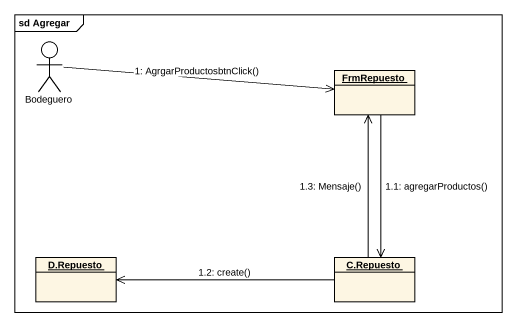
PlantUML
@startuml
mainframe sd Agregar
allowmixing
hide circle
hide empty members
actor Bodeguero
object FrmRepuesto
object "D.Repuesto" as D_Repuesto
object "C.Repuesto" as C_Repuesto
Bodeguero -right-> FrmRepuesto : 1: AgrgarProductosbtnClick()
FrmRepuesto --> C_Repuesto : 1.1: agregarProductos()
C_Repuesto -left-> D_Repuesto : 1.2: create()
C_Repuesto -up-> FrmRepuesto : 1.3: Mensaje()
@enduml
